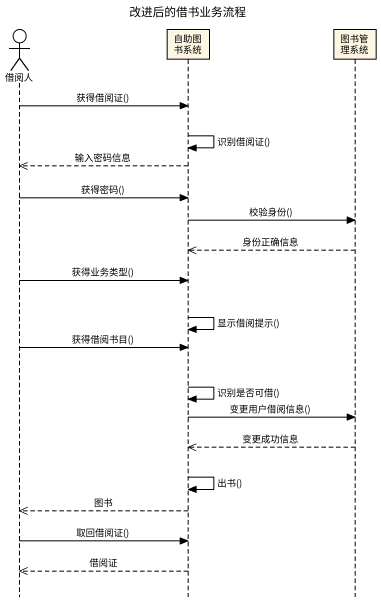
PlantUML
@startuml
title 改进后的借书业务流程
hide footbox
actor 借阅人
participant 自助图书系统
participant 图书管理系统

借阅人 -> 自助图书系统 : 获得借阅证()
自助图书系统 -> 自助图书系统 : 识别借阅证()
自助图书系统 -->> 借阅人 : 输入密码信息
借阅人 -> 自助图书系统 : 获得密码()
自助图书系统 -> 图书管理系统 : 校验身份()
图书管理系统 -->> 自助图书系统 : 身份正确信息
借阅人 -> 自助图书系统 : 获得业务类型()
自助图书系统 -> 自助图书系统 : 显示借阅提示()
借阅人 -> 自助图书系统 : 获得借阅书目()
自助图书系统 -> 自助图书系统 : 识别是否可借()
自助图书系统 -> 图书管理系统 : 变更用户借阅信息()
图书管理系统 -->> 自助图书系统 : 变更成功信息
自助图书系统 -> 自助图书系统 : 出书()
自助图书系统 -->> 借阅人 : 图书
借阅人 -> 自助图书系统 : 取回借阅证()
自助图书系统 -->> 借阅人 : 借阅证
@enduml
